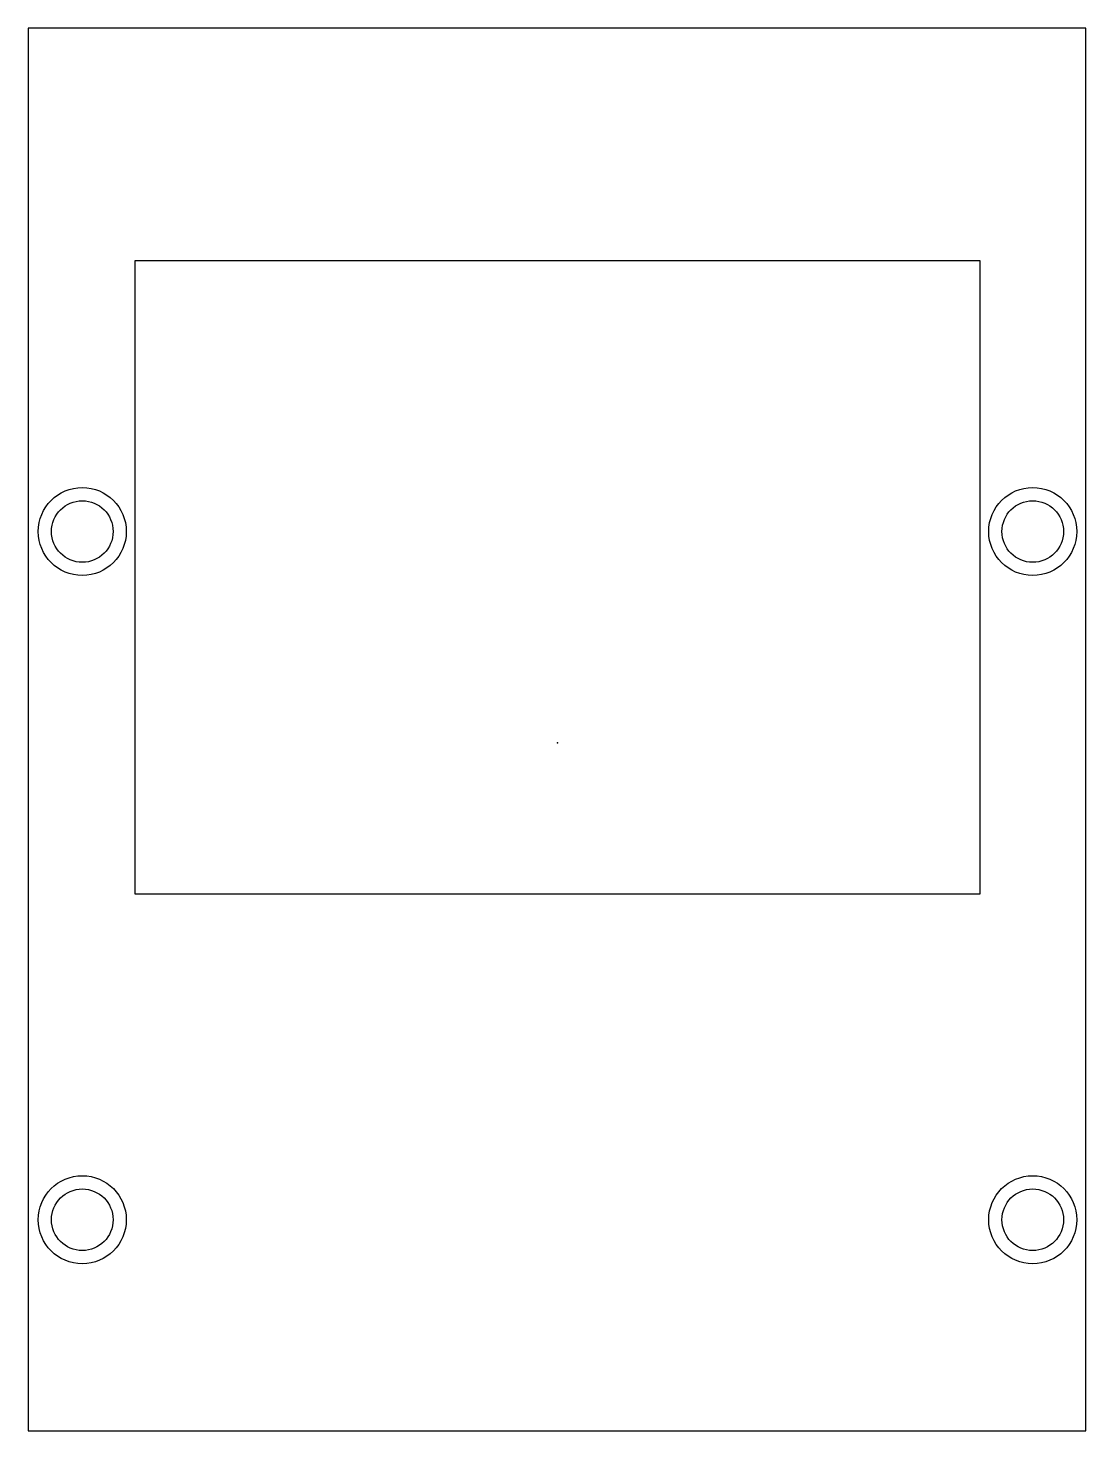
# Model space of a CAD drawing. Header units: millimetres. Extents: x -30.1 to 30, y -39.1 to 40.6.
import ezdxf

# ---------------------------------------------------------------- set-up
doc = ezdxf.new("R2010")
doc.units = ezdxf.units.MM
doc.layers.get('0').update_dxf_attribs({"linetype": 'CONTINUOUS'})

msp = doc.modelspace()

# ---------------------------------------------------------------- linework, layer by layer
for points in [[(30.021, 40.607), (-30.079, 40.607), (-30.079, -39.107), (30.021, -39.107)], [(24, -8.607), (-24, -8.607), (-24, 27.393), (24, 27.393)]]:
    msp.add_lwpolyline(points, close=True)
for centre, radius in [((-27, 12), 2.5), ((27, 12), 2.5), ((-27, 12), 1.75), ((27, 12), 1.75), ((-27, -27.107), 2.5), ((27, -27.107), 2.5), ((-27, -27.107), 1.75), ((27, -27.107), 1.75)]:
    msp.add_circle(centre, radius)
msp.add_point((0, 0))

doc.saveas('drawing.dxf')
